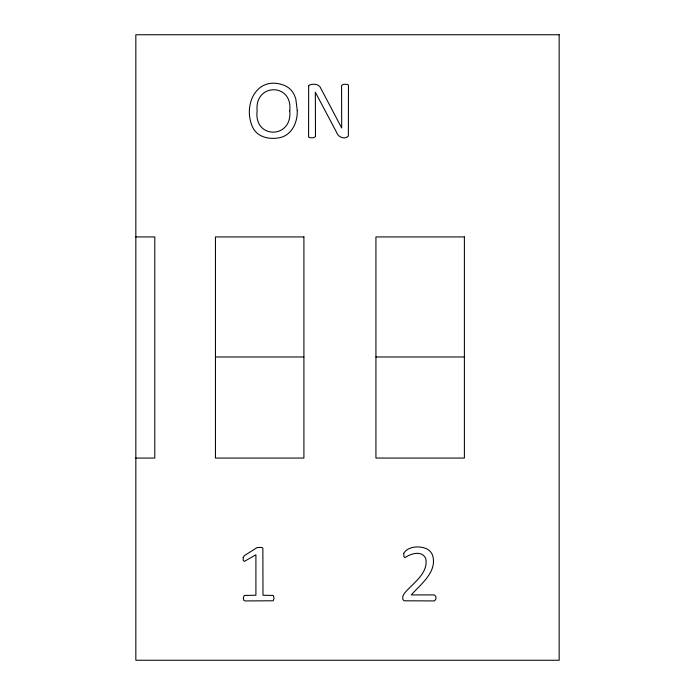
<?xml version="1.0" encoding="UTF-8"?>
<svg xmlns="http://www.w3.org/2000/svg" width="695" height="695" viewBox="0 0 695 695"><rect width="100%" height="100%" fill="white"/><g stroke="black" fill="none" stroke-linecap="round" stroke-linejoin="round"><path stroke-width="1.04" d="M135.838 236.934L154.794 236.934L154.794 458.066L135.838 458.066M215.45 356.978L303.906 356.978M375.934 356.978L464.39 356.978M403.717 553.376L403.995 556.912L404.907 557.616C410.971 553.585 421.822 550.014 425.748 558.537C428.719 573.566 412.543 583.34 404.386 593.356L402.753 596.406L402.831 599.368L404.021 600.784L434.445 600.932L435.904 599.203L435.904 596.588L434.401 594.92L411.24 594.92C420.84 584.104 437.45 571.942 432.637 555.392A12.162 12.162 0 0 0 427.616 549.302C420.536 545.445 407.974 545.94 403.717 553.376M243.181 557.572L243.224 560.326L244.371 561.395L255.908 554.775L255.908 595.25L244.206 595.433L243.32 598.134L243.797 600.306L244.805 600.932L273.17 600.784L274.091 598.134L273.231 595.433L262.988 595.25L262.866 548.007L261.337 547.408L256.976 547.617L244.31 555.679L243.181 557.572M297.234 110.357C297.834 122.259 291.57 136.003 278.626 137.879C269.052 139.591 257.358 137.063 252.798 127.55C242.303 105.362 256.551 74.756 284.229 85.346A18.591 18.591 0 0 1 294.02 94.303L295.809 98.898L297.234 110.357M289.745 110.852C292.717 139.017 253.527 139.469 257.124 110.766C254.379 82.922 293.021 82.557 289.745 110.852M308.649 85.998L308.597 137.071L310.222 137.732L313.654 137.732L315.495 136.515L315.33 92.218L336.623 132.406C337.857 137.167 345.024 139.964 348.369 136.064L348.473 85.016L346.822 84.321L343.417 84.321L341.575 85.555L341.697 127.967L320.986 88.682C319.361 83.852 313.41 83.469 309.353 85.059L308.649 85.998M559.162 34.75L135.838 34.75L135.838 660.25L559.162 660.25L559.162 34.75M303.906 236.934L215.45 236.934L215.45 458.066L303.906 458.066L303.906 236.934M464.39 236.934L375.934 236.934L375.934 458.066L464.39 458.066L464.39 236.934"/></g></svg>
